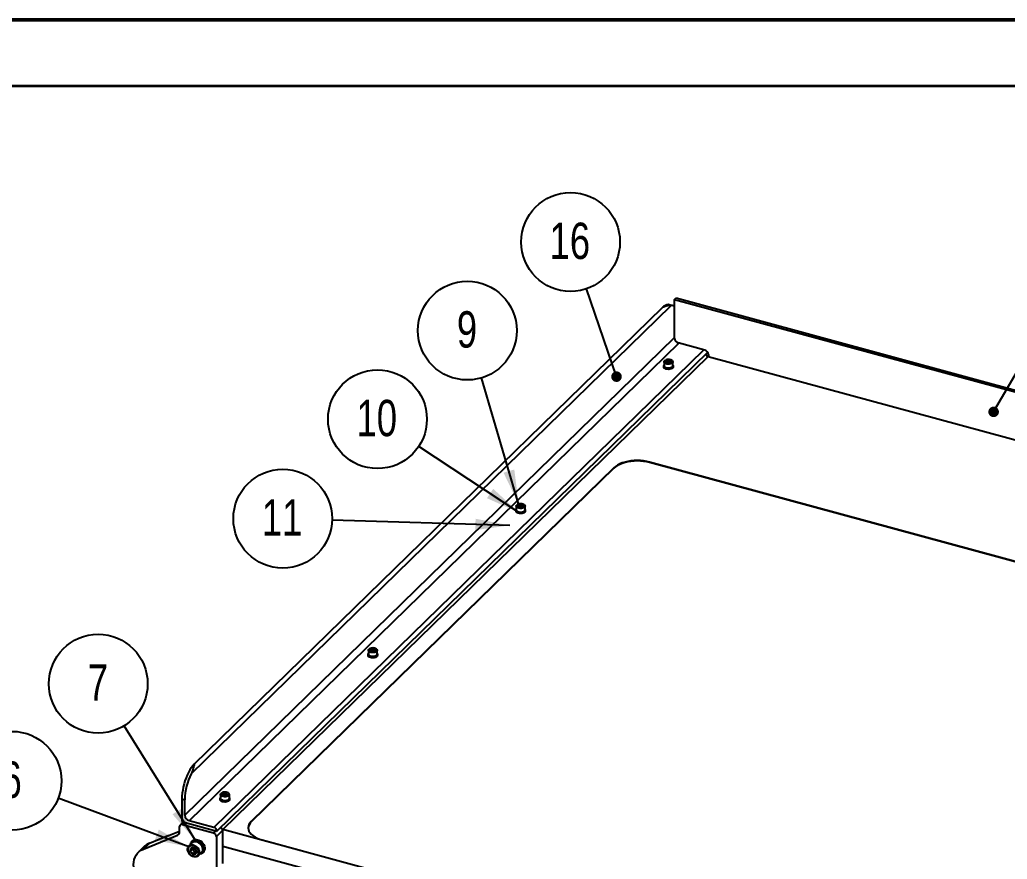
# Model space of a CAD drawing. Header units: millimetres. Extents: x 0 to 279, y 0 to 216.
# Drawn here: x 97.4 to 192.4, y 135.1 to 215.9 of the extents above; entities that cross this region are included whole.
import ezdxf

# ---------------------------------------------------------------- set-up
doc = ezdxf.new("R2010")
doc.units = ezdxf.units.MM
doc.layers.add('PAGE_BORDER', color=7, linetype='Continuous')
doc.layers.add('TITLE_BLOCK_BORDER', color=7, linetype='Continuous')
doc.styles.add('SLDTEXTSTYLE0', font='TXT', dxfattribs={"width": 0.75})
doc.dimstyles.new('SLDDIMSTYLE0', dxfattribs={"dimtxt": 0.18, "dimasz": 1.016, "dimexe": 0, "dimexo": 0.0625, "dimgap": 0, "dimtad": 0, "dimtih": 1, "dimtoh": 1, "dimdec": 0, "dimrnd": 1e-09, "dimzin": 0, "dimdsep": 46, "dimtxsty": 'Standard', "dimblk1": 'DOT', "dimblk2": 'DOT', "dimsah": 1, "dimcen": 0.09, "dimadec": 0, "dimazin": 0, "dimtfac": 1.016, "dimtdec": 0, "dimtofl": 0, "dimtmove": 0, "dimatfit": 3, "dimldrblk": 'DOT', "dimfxl": 0, "dimfrac": 2, "dimtolj": 1, "dimtzin": 0, "dimarcsym": 0})
doc.dimstyles.new('SLDDIMSTYLE1', dxfattribs={"dimtxt": 0.18, "dimasz": 3.302, "dimexe": 0, "dimexo": 0.0625, "dimgap": 0, "dimtad": 0, "dimtih": 1, "dimtoh": 1, "dimdec": 0, "dimrnd": 1e-09, "dimzin": 0, "dimdsep": 46, "dimtxsty": 'Standard', "dimsah": 1, "dimcen": 0.09, "dimadec": 0, "dimazin": 0, "dimtfac": 3.302, "dimtdec": 0, "dimtofl": 0, "dimtmove": 0, "dimatfit": 3, "dimfxl": 0, "dimfrac": 2, "dimtolj": 1, "dimtzin": 0, "dimarcsym": 0})

# ---------------------------------------------------------------- blocks, each defined once
blk = doc.blocks.new('SW_NOTE_2')
at = {"layer": 'TITLE_BLOCK_BORDER', "color": 0}
blk.add_circle((-2.504, 4.043), 4.755, dxfattribs=at)
at = {"layer": 'TITLE_BLOCK_BORDER', "color": 0, "insert": (-2.539, 5.906), "char_height": 3.5, "attachment_point": 2, "style": 'SLDTEXTSTYLE0'}
blk.add_mtext('7', dxfattribs=at)
blk = doc.blocks.new('SW_NOTE_3')
at = {"layer": 'TITLE_BLOCK_BORDER', "color": 0}
blk.add_circle((-4.455, 1.664), 4.755, dxfattribs=at)
at = {"layer": 'TITLE_BLOCK_BORDER', "color": 0, "insert": (-4.49, 3.527), "char_height": 3.5, "attachment_point": 2, "style": 'SLDTEXTSTYLE0'}
blk.add_mtext('6', dxfattribs=at)
blk = doc.blocks.new('SW_NOTE_7')
at = {"layer": 'TITLE_BLOCK_BORDER', "color": 0}
blk.add_circle((-1.536, 4.501), 4.755, dxfattribs=at)
at = {"layer": 'TITLE_BLOCK_BORDER', "color": 0, "insert": (-1.606, 6.364), "char_height": 3.5, "attachment_point": 2, "style": 'SLDTEXTSTYLE0'}
blk.add_mtext('16', dxfattribs=at)
blk = doc.blocks.new('_DOT')
at = {"color": 0, "linetype": 'ByBlock', "lineweight": -2}
blk.add_line((-0.5, 0), (-1, 0), dxfattribs=at)
at = {"color": 0, "linetype": 'ByBlock', "const_width": 0.5}
blk.add_lwpolyline([(-0.25, 0, 1), (0.25, 0, 1)], format="xyb", close=True, dxfattribs=at)
blk = doc.blocks.new('SW_NOTE_8')
at = {"layer": 'TITLE_BLOCK_BORDER', "color": 0}
blk.add_circle((-1.348, 4.56), 4.755, dxfattribs=at)
at = {"layer": 'TITLE_BLOCK_BORDER', "color": 0, "insert": (-1.383, 6.424), "char_height": 3.5, "attachment_point": 2, "style": 'SLDTEXTSTYLE0'}
blk.add_mtext('9', dxfattribs=at)
blk = doc.blocks.new('SW_NOTE_9')
at = {"layer": 'TITLE_BLOCK_BORDER', "color": 0}
blk.add_circle((-3.968, 2.621), 4.755, dxfattribs=at)
at = {"layer": 'TITLE_BLOCK_BORDER', "color": 0, "insert": (-4.038, 4.484), "char_height": 3.5, "attachment_point": 2, "style": 'SLDTEXTSTYLE0'}
blk.add_mtext('10', dxfattribs=at)
blk = doc.blocks.new('SW_NOTE_15')
at = {"layer": 'TITLE_BLOCK_BORDER', "color": 0}
blk.add_circle((-4.753, 0.141), 4.755, dxfattribs=at)
at = {"layer": 'TITLE_BLOCK_BORDER', "color": 0, "insert": (-4.824, 2.004), "char_height": 3.5, "attachment_point": 2, "style": 'SLDTEXTSTYLE0'}
blk.add_mtext('11', dxfattribs=at)

msp = doc.modelspace()

# ---------------------------------------------------------------- linework, layer by layer
at = {"color": 7, "linetype": 'Continuous', "lineweight": 50}
msp.add_line((0, 215.9), (279.4, 215.9), dxfattribs=at)
at = {"color": 7, "linetype": 'Continuous', "lineweight": 25}
for p, q in [((160.354, 188.973), (160.502, 189.117)), ((160.502, 189.117), (201.716, 177.916)), ((113.85, 143.317), (160.042, 188.402)), ((114.142, 144.225), (159.188, 188.19)), ((114.143, 144.225), (159.188, 188.19)), ((159.188, 188.19), (159.188, 188.19)), ((160.135, 188.388), (159.854, 188.464)), ((160.354, 188.973), (201.568, 177.772)), ((160.354, 185.235), (160.354, 188.973)), ((163.255, 184.104), (160.707, 184.796)), ((116.327, 137.798), (163.543, 183.882)), ((116.912, 137.941), (163.582, 183.492)), ((163.582, 183.492), (239.377, 162.893)), ((163.608, 183.665), (163.608, 183.485)), ((159.321, 182.565), (159.321, 182.471)), ((159.346, 182.957), (159.346, 182.601)), ((159.466, 183.112), (159.432, 183.088)), ((159.432, 182.47), (159.466, 182.446)), ((159.597, 182.916), (159.597, 183.071)), ((159.816, 182.877), (159.816, 183.11)), ((160.111, 183.088), (160.077, 183.112)), ((160.077, 182.446), (160.111, 182.47)), ((160.196, 182.601), (160.196, 182.957)), ((160.221, 182.471), (160.221, 182.565)), ((225.085, 155.069), (157.953, 173.314)), ((157.953, 173.271), (157.953, 173.314)), ((225.085, 155.026), (157.953, 173.271)), ((154.521, 172.767), (119.628, 138.71)), ((154.521, 172.724), (119.628, 138.667)), ((154.521, 172.724), (154.521, 172.767)), ((145.241, 169.228), (145.207, 169.205)), ((145.372, 169.032), (145.372, 169.188)), ((145.591, 168.993), (145.591, 169.226)), ((145.886, 169.205), (145.852, 169.228)), ((145.096, 168.681), (145.096, 168.587)), ((145.121, 169.073), (145.121, 168.717)), ((145.207, 168.586), (145.241, 168.563)), ((145.852, 168.563), (145.886, 168.586)), ((145.971, 168.717), (145.971, 169.073)), ((145.996, 168.587), (145.996, 168.681)), ((130.897, 155.189), (130.897, 154.833)), ((131.016, 155.344), (130.982, 155.321)), ((131.147, 155.148), (131.147, 155.304)), ((131.366, 155.109), (131.366, 155.342)), ((131.661, 155.321), (131.627, 155.344)), ((131.747, 154.833), (131.747, 155.189)), ((130.872, 154.797), (130.872, 154.703)), ((130.982, 154.702), (131.016, 154.679)), ((131.627, 154.679), (131.661, 154.702)), ((131.772, 154.703), (131.772, 154.797)), ((114.143, 144.225), (114.142, 144.225)), ((112.957, 140.891), (112.957, 138.713)), ((112.957, 140.891), (113.238, 140.814)), ((113.238, 139.319), (113.238, 140.814)), ((116.647, 140.913), (116.647, 140.819)), ((116.672, 141.305), (116.672, 140.949)), ((116.791, 141.46), (116.757, 141.437)), ((116.757, 140.818), (116.791, 140.795)), ((116.923, 141.264), (116.923, 141.42)), ((117.141, 141.225), (117.141, 141.458)), ((117.436, 141.437), (117.402, 141.46)), ((117.402, 140.795), (117.436, 140.818)), ((117.522, 140.949), (117.522, 141.305)), ((117.547, 140.819), (117.547, 140.913)), ((112.957, 138.713), (116.327, 137.798)), ((116.046, 138.146), (113.66, 138.794)), ((112.738, 137.762), (111.601, 137.3)), ((112.738, 137.701), (112.738, 138.221)), ((113.104, 138.673), (112.798, 138.375)), ((113.025, 138.421), (115.988, 137.616)), ((116.275, 137.259), (116.868, 137.838)), ((116.327, 137.798), (116.327, 137.798)), ((116.868, 137.845), (116.868, 136.885)), ((116.868, 137.838), (116.868, 134.688)), ((192.884, 117.294), (116.912, 137.941)), ((116.912, 136.309), (116.912, 137.941)), ((119.628, 138.667), (119.628, 138.71)), ((109.256, 136.061), (112.549, 137.401)), ((109.849, 136.64), (111.694, 137.391)), ((111.694, 137.391), (111.601, 137.3)), ((111.694, 137.391), (111.694, 137.338)), ((113.983, 136.841), (113.899, 136.759)), ((116.275, 137.259), (116.275, 134.109)), ((116.868, 136.838), (116.912, 136.882)), ((120.689, 136.943), (187.821, 118.698)), ((109.37, 136.328), (108.777, 135.75)), ((109.256, 136.061), (109.849, 136.64)), ((113.938, 136.658), (113.625, 136.353)), ((113.969, 136.047), (113.759, 135.842)), ((113.991, 136.145), (113.969, 136.047)), ((113.969, 136.047), (114.199, 135.788)), ((116.912, 136.485), (116.868, 136.442)), ((116.868, 135.919), (116.868, 134.688)), ((192.335, 115.81), (116.912, 136.309)), ((116.912, 134.676), (116.912, 136.309)), ((114.199, 135.788), (113.989, 135.583)), ((114.199, 135.788), (114.338, 135.796)), ((114.533, 135.422), (114.846, 135.727)), ((114.946, 135.685), (115.03, 135.767))]:
    msp.add_line(p, q, dxfattribs=at)
at = {"color": 8, "linetype": 'Continuous', "lineweight": 25}
for p, q in [((113.238, 139.319), (160.354, 185.305)), ((113.66, 138.794), (160.773, 184.778)), ((116.046, 138.146), (163.16, 184.13)), ((116.327, 137.798), (163.543, 183.882)), ((113.025, 138.421), (113.244, 138.635)), ((116.207, 137.83), (115.988, 137.616)), ((116.912, 137.888), (116.868, 137.845)), ((112.709, 137.558), (112.549, 137.401)), ((116.912, 136.928), (116.868, 136.885)), ((116.912, 136.4), (116.868, 136.357)), ((116.912, 136.27), (116.868, 136.227)), ((116.912, 135.963), (116.868, 135.919))]:
    msp.add_line(p, q, dxfattribs=at)
at = {"color": 7, "linetype": 'Continuous', "lineweight": 25, "flags": 128}
for points in [[(159.854, 188.464), (159.739, 188.479), (159.608, 188.459), (159.472, 188.404), (159.331, 188.314), (159.188, 188.19)], [(159.917, 182.251), (159.792, 182.239), (159.664, 182.245), (159.545, 182.27), (159.445, 182.311), (159.371, 182.365), (159.329, 182.427), (159.321, 182.471)], [(159.917, 182.346), (159.792, 182.333), (159.664, 182.34), (159.545, 182.364), (159.445, 182.405), (159.371, 182.459), (159.329, 182.522), (159.323, 182.587), (159.346, 182.641)], [(159.346, 182.601), (159.36, 182.546), (159.41, 182.486), (159.492, 182.436), (159.599, 182.401), (159.721, 182.384), (159.848, 182.386), (159.968, 182.407), (160.07, 182.446), (160.146, 182.498), (160.188, 182.559), (160.196, 182.601)], [(160.111, 183.088), (160.162, 183.043), (160.194, 182.98), (160.188, 182.915), (160.146, 182.854), (160.07, 182.801), (159.968, 182.763), (159.848, 182.742), (159.721, 182.74), (159.599, 182.757), (159.492, 182.792), (159.41, 182.842), (159.36, 182.902), (159.347, 182.966), (159.371, 183.03), (159.431, 183.088), (159.432, 183.088)], [(159.647, 183.18), (159.541, 183.151), (159.458, 183.107), (159.406, 183.051), (159.389, 182.99), (159.41, 182.929), (159.466, 182.875), (159.552, 182.832), (159.659, 182.805), (159.778, 182.796), (159.895, 182.807), (160.001, 182.836), (160.084, 182.88), (160.137, 182.936), (160.154, 182.997), (160.133, 183.057), (160.077, 183.112), (159.991, 183.155), (159.883, 183.182), (159.765, 183.19), (159.647, 183.18)], [(159.597, 183.071), (159.579, 183.059), (159.564, 183.046), (159.552, 183.031), (159.545, 183.016), (159.541, 183.001), (159.541, 182.985), (159.545, 182.97), (159.553, 182.955)], [(160.196, 182.641), (160.213, 182.608), (160.219, 182.542), (160.189, 182.478), (160.124, 182.421), (160.031, 182.376), (159.917, 182.346)], [(160.221, 182.471), (160.219, 182.448), (160.189, 182.384), (160.124, 182.327), (160.031, 182.281), (159.917, 182.251)], [(159.945, 182.915), (159.964, 182.928), (159.979, 182.941), (159.99, 182.956), (159.998, 182.971), (160.002, 182.986), (160.002, 183.002), (159.998, 183.017), (159.99, 183.032)], [(157.953, 173.314), (157.674, 173.379), (157.381, 173.426), (157.08, 173.455), (156.773, 173.465), (156.467, 173.456), (156.165, 173.428), (155.872, 173.381), (155.592, 173.316), (155.33, 173.235), (155.088, 173.138), (154.87, 173.026), (154.681, 172.902), (154.521, 172.767)], [(157.953, 173.271), (157.674, 173.336), (157.381, 173.383), (157.08, 173.412), (156.773, 173.422), (156.467, 173.413), (156.165, 173.385), (155.872, 173.338), (155.592, 173.274), (155.33, 173.192), (155.088, 173.095), (154.87, 172.984), (154.681, 172.859), (154.521, 172.724)], [(145.886, 169.205), (145.937, 169.159), (145.969, 169.096), (145.964, 169.031), (145.921, 168.97), (145.845, 168.917), (145.743, 168.879), (145.623, 168.858), (145.496, 168.856), (145.374, 168.873), (145.267, 168.908), (145.185, 168.958), (145.135, 169.018), (145.122, 169.083), (145.146, 169.147), (145.206, 169.204), (145.207, 169.205)], [(145.422, 169.296), (145.316, 169.267), (145.233, 169.223), (145.181, 169.167), (145.164, 169.106), (145.185, 169.045), (145.241, 168.991), (145.327, 168.948), (145.434, 168.921), (145.553, 168.912), (145.671, 168.923), (145.776, 168.952), (145.86, 168.996), (145.912, 169.052), (145.929, 169.113), (145.908, 169.173), (145.852, 169.228), (145.766, 169.271), (145.659, 169.298), (145.54, 169.306), (145.422, 169.296)], [(145.372, 169.188), (145.354, 169.175), (145.339, 169.162), (145.327, 169.147), (145.32, 169.132), (145.316, 169.117), (145.316, 169.101), (145.32, 169.086), (145.328, 169.071)], [(145.721, 169.031), (145.739, 169.044), (145.754, 169.057), (145.765, 169.072), (145.773, 169.087), (145.777, 169.102), (145.777, 169.118), (145.773, 169.133), (145.765, 169.148)], [(145.693, 168.367), (145.567, 168.355), (145.439, 168.362), (145.32, 168.386), (145.22, 168.427), (145.146, 168.481), (145.104, 168.543), (145.096, 168.587)], [(145.693, 168.462), (145.567, 168.449), (145.439, 168.456), (145.32, 168.48), (145.22, 168.521), (145.146, 168.575), (145.104, 168.638), (145.099, 168.703), (145.121, 168.757)], [(145.121, 168.717), (145.135, 168.662), (145.185, 168.602), (145.267, 168.552), (145.374, 168.517), (145.496, 168.5), (145.623, 168.502), (145.743, 168.523), (145.845, 168.562), (145.921, 168.614), (145.964, 168.675), (145.971, 168.717)], [(145.971, 168.757), (145.988, 168.724), (145.994, 168.658), (145.964, 168.594), (145.899, 168.537), (145.807, 168.492), (145.693, 168.462)], [(145.996, 168.587), (145.994, 168.564), (145.964, 168.5), (145.899, 168.443), (145.807, 168.397), (145.693, 168.367)], [(131.468, 154.578), (131.342, 154.565), (131.214, 154.572), (131.096, 154.597), (130.995, 154.637), (130.921, 154.691), (130.879, 154.754), (130.874, 154.82), (130.897, 154.873)], [(131.661, 155.321), (131.712, 155.275), (131.744, 155.212), (131.739, 155.147), (131.696, 155.086), (131.62, 155.033), (131.518, 154.995), (131.398, 154.974), (131.271, 154.972), (131.149, 154.989), (131.042, 155.024), (130.96, 155.074), (130.91, 155.134), (130.897, 155.199), (130.921, 155.263), (130.981, 155.32), (130.982, 155.321)], [(131.197, 155.412), (131.092, 155.383), (131.008, 155.339), (130.956, 155.283), (130.939, 155.222), (130.96, 155.162), (131.016, 155.107), (131.102, 155.064), (131.209, 155.037), (131.328, 155.029), (131.446, 155.039), (131.551, 155.068), (131.635, 155.112), (131.687, 155.168), (131.704, 155.229), (131.683, 155.29), (131.627, 155.344), (131.541, 155.387), (131.434, 155.414), (131.315, 155.423), (131.197, 155.412)], [(131.147, 155.304), (131.129, 155.291), (131.114, 155.278), (131.103, 155.263), (131.095, 155.248), (131.091, 155.233), (131.091, 155.217), (131.095, 155.202), (131.103, 155.187)], [(131.747, 154.873), (131.764, 154.84), (131.769, 154.774), (131.739, 154.71), (131.675, 154.653), (131.582, 154.608), (131.468, 154.578)], [(131.496, 155.147), (131.514, 155.16), (131.529, 155.173), (131.54, 155.188), (131.548, 155.203), (131.552, 155.218), (131.552, 155.234), (131.548, 155.249), (131.54, 155.264)], [(131.468, 154.483), (131.342, 154.471), (131.214, 154.478), (131.096, 154.502), (130.995, 154.543), (130.921, 154.597), (130.879, 154.659), (130.872, 154.703)], [(130.897, 154.833), (130.91, 154.778), (130.96, 154.718), (131.042, 154.668), (131.149, 154.633), (131.271, 154.616), (131.398, 154.618), (131.518, 154.639), (131.62, 154.678), (131.696, 154.73), (131.739, 154.791), (131.747, 154.833)], [(131.772, 154.703), (131.769, 154.68), (131.739, 154.616), (131.675, 154.559), (131.582, 154.514), (131.468, 154.483)], [(114.142, 144.225), (114, 144.069), (113.859, 143.885), (113.722, 143.673), (113.592, 143.438), (113.469, 143.182), (113.356, 142.91), (113.255, 142.625), (113.167, 142.332), (113.093, 142.035), (113.034, 141.738), (112.991, 141.445), (112.966, 141.161), (112.957, 140.891)], [(117.243, 140.6), (117.117, 140.587), (116.989, 140.594), (116.871, 140.618), (116.77, 140.659), (116.696, 140.713), (116.655, 140.775), (116.647, 140.819)], [(117.243, 140.694), (117.117, 140.682), (116.989, 140.688), (116.871, 140.713), (116.77, 140.754), (116.696, 140.807), (116.655, 140.87), (116.649, 140.936), (116.672, 140.989)], [(117.436, 141.437), (117.487, 141.392), (117.519, 141.328), (117.514, 141.263), (117.471, 141.202), (117.395, 141.15), (117.293, 141.111), (117.173, 141.09), (117.047, 141.088), (116.924, 141.105), (116.818, 141.14), (116.735, 141.19), (116.686, 141.25), (116.672, 141.315), (116.696, 141.379), (116.756, 141.436), (116.757, 141.437)], [(116.672, 140.949), (116.686, 140.894), (116.735, 140.834), (116.818, 140.784), (116.924, 140.749), (117.047, 140.732), (117.173, 140.734), (117.293, 140.755), (117.395, 140.794), (117.471, 140.846), (117.514, 140.908), (117.522, 140.949)], [(116.972, 141.528), (116.867, 141.499), (116.784, 141.455), (116.731, 141.399), (116.714, 141.338), (116.735, 141.278), (116.791, 141.223), (116.877, 141.18), (116.985, 141.153), (117.103, 141.145), (117.221, 141.155), (117.327, 141.184), (117.41, 141.229), (117.462, 141.284), (117.479, 141.345), (117.458, 141.406), (117.402, 141.46), (117.316, 141.503), (117.209, 141.53), (117.09, 141.539), (116.972, 141.528)], [(116.923, 141.42), (116.904, 141.407), (116.889, 141.394), (116.878, 141.379), (116.87, 141.364), (116.866, 141.349), (116.866, 141.333), (116.87, 141.318), (116.878, 141.303)], [(117.522, 140.989), (117.539, 140.956), (117.545, 140.89), (117.514, 140.826), (117.45, 140.769), (117.357, 140.724), (117.243, 140.694)], [(117.547, 140.819), (117.545, 140.796), (117.514, 140.732), (117.45, 140.675), (117.357, 140.63), (117.243, 140.6)], [(117.271, 141.264), (117.289, 141.276), (117.304, 141.289), (117.316, 141.304), (117.323, 141.319), (117.327, 141.334), (117.327, 141.35), (117.323, 141.365), (117.315, 141.38)], [(119.628, 138.71), (119.501, 138.566), (119.409, 138.416), (119.354, 138.26), (119.334, 138.103), (119.352, 137.945), (119.407, 137.789), (119.497, 137.639), (119.623, 137.494), (119.781, 137.359), (119.969, 137.234), (120.186, 137.122), (120.427, 137.025), (120.689, 136.943)], [(113.765, 136.489), (113.772, 136.526), (113.816, 136.646), (113.887, 136.747), (113.984, 136.824), (114.101, 136.872), (114.233, 136.89), (114.375, 136.876), (114.518, 136.832), (114.657, 136.76), (114.785, 136.662), (114.896, 136.544), (114.985, 136.411), (115.047, 136.269), (115.081, 136.124), (115.083, 135.985), (115.055, 135.856), (114.997, 135.745), (114.912, 135.656), (114.805, 135.593), (114.679, 135.56), (114.674, 135.559)], [(113.983, 136.841), (114.068, 136.906), (114.185, 136.954), (114.317, 136.972), (114.459, 136.958), (114.602, 136.914), (114.741, 136.842), (114.869, 136.744), (114.98, 136.626), (115.069, 136.493), (115.131, 136.351), (115.165, 136.206), (115.167, 136.067), (115.139, 135.938), (115.081, 135.827), (115.03, 135.767)], [(109.256, 132.544), (109.048, 132.76), (108.861, 132.994), (108.698, 133.242), (108.561, 133.5), (108.453, 133.764), (108.375, 134.032), (108.327, 134.298), (108.311, 134.559), (108.327, 134.812), (108.375, 135.052), (108.453, 135.277), (108.561, 135.483), (108.698, 135.666), (108.861, 135.826), (109.048, 135.958), (109.256, 136.061)], [(114.643, 135.624), (114.602, 135.513), (114.532, 135.421), (114.438, 135.355), (114.325, 135.317), (114.199, 135.31), (114.066, 135.334), (113.934, 135.388), (113.809, 135.469), (113.7, 135.573), (113.61, 135.693), (113.546, 135.824), (113.511, 135.958), (113.507, 136.089), (113.533, 136.209), (113.589, 136.311), (113.671, 136.39), (113.775, 136.443), (113.896, 136.465), (114.026, 136.457), (114.16, 136.417), (114.289, 136.349), (114.407, 136.256), (114.507, 136.144), (114.584, 136.017), (114.634, 135.884), (114.654, 135.75), (114.643, 135.624)], [(114.556, 135.621), (114.566, 135.744), (114.543, 135.874), (114.489, 136.003), (114.407, 136.123), (114.303, 136.226), (114.183, 136.306), (114.054, 136.358), (113.926, 136.378), (113.804, 136.366), (113.699, 136.322), (113.615, 136.249), (113.559, 136.151), (113.533, 136.035), (113.54, 135.907), (113.579, 135.777), (113.647, 135.651), (113.741, 135.539), (113.854, 135.447), (113.979, 135.38), (114.109, 135.343), (114.235, 135.339), (114.349, 135.368), (114.444, 135.427), (114.515, 135.513), (114.556, 135.621)], [(114.956, 135.93), (114.967, 136.056), (114.947, 136.189), (114.897, 136.322), (114.82, 136.449), (114.719, 136.562), (114.602, 136.655), (114.473, 136.722), (114.339, 136.762), (114.209, 136.77), (114.088, 136.748), (113.984, 136.696), (113.938, 136.658)], [(114.846, 135.727), (114.914, 135.818), (114.956, 135.93)]]:
    msp.add_lwpolyline(points, dxfattribs=at)
at = {"color": 7, "linetype": 'Continuous', "lineweight": 25}
for centre, radius, start, end in [((160.018, 187.96), 0.443, 40.79678, 86.9118), ((160.839, 185.264), 0.486, 183.39156, 254.33381), ((163.123, 183.636), 0.486, 3.39156, 74.33381), ((163.137, 183.357), 0.405, 12.44244, 57.51242), ((163.153, 183.369), 0.388, 11.29852, 58.47934), ((159.771, 182.956), 0.595, 239.05329, 300.94671), ((159.731, 183.118), 0.241, 222.51698, 269.16871), ((159.769, 182.738), 0.375, 82.81379, 117.24215), ((159.774, 183.248), 0.375, 262.81379, 297.24215), ((159.812, 182.869), 0.241, 42.51698, 89.16871), ((145.544, 168.854), 0.375, 82.81379, 117.24215), ((145.587, 168.985), 0.241, 42.51698, 89.16871), ((145.546, 169.072), 0.595, 239.05329, 300.94671), ((145.506, 169.234), 0.241, 222.51698, 269.16871), ((145.549, 169.365), 0.375, 262.81379, 297.24215), ((131.281, 155.35), 0.241, 222.51698, 269.16871), ((131.319, 154.97), 0.375, 82.81379, 117.24215), ((131.324, 155.481), 0.375, 262.81379, 297.24215), ((131.362, 155.101), 0.241, 42.51698, 89.16871), ((131.322, 155.189), 0.595, 239.05329, 300.94671), ((119.102, 140.707), 5.865, 153.57273, 178.94768), ((117.097, 141.305), 0.595, 239.05329, 300.94671), ((117.056, 141.466), 0.241, 222.51698, 269.16871), ((117.094, 141.087), 0.375, 82.81379, 117.24215), ((117.099, 141.597), 0.375, 262.81379, 297.24215), ((117.137, 141.217), 0.241, 42.51698, 89.16871), ((113.817, 139.353), 0.58, 183.39156, 254.33381), ((112.949, 138.224), 0.211, 68.8623, 180.92226), ((115.942, 137.775), 0.385, 3.39156, 74.33381), ((116.475, 137.814), 0.393, 3.43499, 57.80972), ((116.492, 137.826), 0.377, 2.86868, 58.94628), ((120.204, 138.013), 0.871, 131.35266, 175.72173), ((112.428, 137.687), 0.31, 293.011, 2.65535), ((115.881, 137.236), 0.395, 3.39156, 74.33381), ((110.4, 135.269), 1.477, 111.89687, 134.1969), ((113.991, 135.935), 0.25, 133.33881, 201.85015), ((113.977, 135.894), 0.272, 60.89822, 125.38429), ((113.921, 135.734), 0.441, 18.50912, 64.73525), ((114.108, 135.781), 0.25, 313.33881, 21.85015), ((114.177, 135.982), 0.441, 198.50912, 244.73525), ((114.121, 135.821), 0.272, 240.89822, 305.38429)]:
    msp.add_arc(centre, radius, start, end, dxfattribs=at)
for points, knots in [([(160.042, 188.402), (160.03, 188.402), (160, 188.403), (159.939, 188.401), (159.86, 188.394), (159.768, 188.38), (159.662, 188.359), (159.536, 188.326), (159.377, 188.273), (159.258, 188.223), (159.189, 188.191), (159.188, 188.19)], [0, 0, 0, 0, 0.061995, 0.161004, 0.27047, 0.378373, 0.496841, 0.633175, 0.788312, 0.997598, 1, 1, 1, 1]), ([(159.597, 183.071), (159.594, 183.057), (159.588, 183.028), (159.576, 182.988), (159.564, 182.962), (159.556, 182.957), (159.553, 182.955)], [0, 0, 0, 0, 0.216453, 0.440306, 0.751896, 1, 1, 1, 1]), ([(159.553, 182.955), (159.565, 182.943), (159.582, 182.925), (159.602, 182.913), (159.608, 182.909)], [0, 0, 0, 0, 0.673606, 1, 1, 1, 1]), ([(159.816, 183.11), (159.805, 183.104), (159.771, 183.083), (159.709, 183.06), (159.644, 183.06), (159.61, 183.068), (159.597, 183.071)], [0, 0, 0, 0, 0.1560255, 0.4937074, 0.8190578, 1, 1, 1, 1]), ([(159.99, 183.032), (159.978, 183.031), (159.954, 183.029), (159.918, 183.037), (159.885, 183.052), (159.852, 183.075), (159.829, 183.097), (159.816, 183.11)], [0, 0, 0, 0, 0.216183, 0.439757, 0.593413, 0.752205, 1, 1, 1, 1]), ([(159.949, 182.918), (159.951, 182.919), (159.956, 182.922), (159.966, 182.941), (159.978, 182.979), (159.986, 183.016), (159.99, 183.032)], [0, 0, 0, 0, 0.145668, 0.389744, 0.729483, 1, 1, 1, 1]), ([(145.372, 169.188), (145.369, 169.173), (145.363, 169.144), (145.352, 169.104), (145.339, 169.078), (145.331, 169.073), (145.328, 169.071)], [0, 0, 0, 0, 0.216453, 0.440306, 0.751896, 1, 1, 1, 1]), ([(145.591, 169.226), (145.58, 169.22), (145.546, 169.199), (145.484, 169.176), (145.42, 169.176), (145.385, 169.185), (145.372, 169.188)], [0, 0, 0, 0, 0.156025, 0.493707, 0.819058, 1, 1, 1, 1]), ([(145.765, 169.148), (145.753, 169.147), (145.729, 169.145), (145.693, 169.153), (145.66, 169.169), (145.627, 169.191), (145.604, 169.213), (145.591, 169.226)], [0, 0, 0, 0, 0.2161831, 0.4397571, 0.5934134, 0.7522051, 1, 1, 1, 1]), ([(145.724, 169.034), (145.726, 169.035), (145.731, 169.039), (145.741, 169.057), (145.753, 169.095), (145.761, 169.132), (145.765, 169.148)], [0, 0, 0, 0, 0.145668, 0.389744, 0.729483, 1, 1, 1, 1]), ([(145.328, 169.071), (145.34, 169.059), (145.357, 169.041), (145.377, 169.029), (145.383, 169.025)], [0, 0, 0, 0, 0.673606, 1, 1, 1, 1]), ([(131.147, 155.304), (131.144, 155.289), (131.138, 155.261), (131.127, 155.22), (131.114, 155.194), (131.107, 155.189), (131.103, 155.187)], [0, 0, 0, 0, 0.216453, 0.440306, 0.751896, 1, 1, 1, 1]), ([(131.103, 155.187), (131.115, 155.175), (131.133, 155.157), (131.152, 155.145), (131.158, 155.141)], [0, 0, 0, 0, 0.673606, 1, 1, 1, 1]), ([(131.366, 155.342), (131.355, 155.336), (131.321, 155.315), (131.259, 155.292), (131.195, 155.292), (131.16, 155.301), (131.147, 155.304)], [0, 0, 0, 0, 0.156025, 0.493707, 0.819058, 1, 1, 1, 1]), ([(131.54, 155.264), (131.528, 155.263), (131.504, 155.262), (131.468, 155.269), (131.436, 155.285), (131.402, 155.307), (131.38, 155.329), (131.366, 155.342)], [0, 0, 0, 0, 0.2161831, 0.4397571, 0.5934134, 0.7522051, 1, 1, 1, 1]), ([(131.499, 155.15), (131.501, 155.151), (131.506, 155.155), (131.516, 155.173), (131.529, 155.211), (131.536, 155.248), (131.54, 155.264)], [0, 0, 0, 0, 0.145668, 0.389744, 0.729483, 1, 1, 1, 1]), ([(114.143, 144.225), (114.143, 144.224), (114.129, 144.178), (114.106, 144.09), (114.074, 143.965), (114.048, 143.867), (114.025, 143.787), (114, 143.701), (113.961, 143.582), (113.913, 143.45), (113.866, 143.351), (113.85, 143.317)], [0, 0, 0, 0, 0.002402, 0.206039, 0.36052, 0.458027, 0.543033, 0.621708, 0.726601, 0.904105, 1, 1, 1, 1]), ([(116.923, 141.42), (116.919, 141.406), (116.913, 141.377), (116.902, 141.336), (116.89, 141.31), (116.882, 141.305), (116.878, 141.303)], [0, 0, 0, 0, 0.216453, 0.440306, 0.751896, 1, 1, 1, 1]), ([(116.878, 141.303), (116.89, 141.291), (116.908, 141.273), (116.927, 141.261), (116.933, 141.257)], [0, 0, 0, 0, 0.673606, 1, 1, 1, 1]), ([(117.141, 141.458), (117.13, 141.452), (117.096, 141.432), (117.034, 141.408), (116.97, 141.408), (116.935, 141.417), (116.923, 141.42)], [0, 0, 0, 0, 0.156025, 0.493707, 0.819058, 1, 1, 1, 1]), ([(117.315, 141.38), (117.303, 141.379), (117.279, 141.378), (117.243, 141.385), (117.211, 141.401), (117.177, 141.423), (117.155, 141.445), (117.141, 141.458)], [0, 0, 0, 0, 0.216183, 0.439757, 0.593413, 0.752205, 1, 1, 1, 1]), ([(117.274, 141.266), (117.276, 141.268), (117.281, 141.271), (117.291, 141.289), (117.304, 141.327), (117.312, 141.364), (117.315, 141.38)], [0, 0, 0, 0, 0.145668, 0.389744, 0.729483, 1, 1, 1, 1]), ([(113.819, 136.117), (113.82, 136.105), (113.822, 136.083), (113.819, 136.044), (113.811, 135.999), (113.797, 135.948), (113.78, 135.895), (113.765, 135.859), (113.759, 135.842)], [0, 0, 0, 0, 0.180474, 0.341024, 0.506232, 0.672446, 0.844379, 1, 1, 1, 1]), ([(114.11, 136.132), (114.095, 136.136), (114.065, 136.144), (114.012, 136.148), (113.957, 136.144), (113.895, 136.135), (113.848, 136.123), (113.819, 136.117)], [0, 0, 0, 0, 0.2161857, 0.4397628, 0.5934186, 0.7522096, 1, 1, 1, 1]), ([(114.339, 135.874), (114.329, 135.896), (114.307, 135.943), (114.256, 136.018), (114.187, 136.085), (114.133, 136.118), (114.11, 136.132)], [0, 0, 0, 0, 0.216455, 0.440311, 0.751901, 1, 1, 1, 1]), ([(114.279, 135.599), (114.286, 135.616), (114.3, 135.652), (114.318, 135.705), (114.331, 135.756), (114.339, 135.801), (114.342, 135.84), (114.34, 135.862), (114.339, 135.874)], [0, 0, 0, 0, 0.1556216, 0.3222293, 0.4937628, 0.6539897, 0.8195261, 1, 1, 1, 1]), ([(113.759, 135.842), (113.78, 135.829), (113.822, 135.803), (113.89, 135.745), (113.949, 135.668), (113.976, 135.609), (113.989, 135.583)], [0, 0, 0, 0, 0.2164554, 0.4403113, 0.7519006, 1, 1, 1, 1]), ([(113.989, 135.583), (114.014, 135.589), (114.064, 135.601), (114.148, 135.614), (114.223, 135.613), (114.262, 135.603), (114.279, 135.599)], [0, 0, 0, 0, 0.216455, 0.440311, 0.751901, 1, 1, 1, 1])]:
    msp.add_open_spline(points, degree=3, knots=knots, dxfattribs=at)
at = {"layer": 'PAGE_BORDER', "lineweight": 35}
msp.add_line((6.35, 209.55), (273.05, 209.55), dxfattribs=at)

# ---------------------------------------------------------------- block references
at = {"layer": 'TITLE_BLOCK_BORDER'}
for name, p in [('SW_NOTE_7', (151.886, 190.001)), ('SW_NOTE_8', (141.769, 181.413)), ('SW_NOTE_9', (135.744, 174.824)), ('SW_NOTE_15', (127.417, 167.725)), ('SW_NOTE_2', (107.411, 147.935)), ('SW_NOTE_3', (101.067, 140.968))]:
    msp.add_blockref(name, p, dxfattribs=at)

# ---------------------------------------------------------------- leaders
for points, dimstyle in [([(154.773, 181.539), (151.886, 190.001)], 'SLDDIMSTYLE0'), ([(191.053, 178.151), (197.023, 188.406)], 'SLDDIMSTYLE0'), ([(145.356, 169.28), (141.769, 181.413)], 'SLDDIMSTYLE1'), ([(145.364, 168.469), (135.744, 174.824)], 'SLDDIMSTYLE1'), ([(144.497, 167.22), (127.417, 167.725)], 'SLDDIMSTYLE1'), ([(114.253, 136.89), (107.411, 147.935)], 'SLDDIMSTYLE1'), ([(113.638, 136.274), (101.067, 140.968)], 'SLDDIMSTYLE1')]:
    msp.add_leader(points, dimstyle=dimstyle, dxfattribs=at)

doc.saveas('drawing.dxf')
